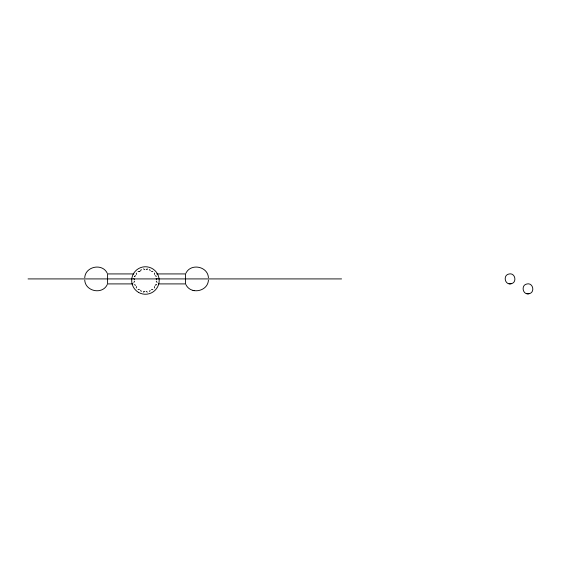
<?xml version="1.0" encoding="UTF-8"?>
<svg xmlns="http://www.w3.org/2000/svg" width="561" height="561" viewBox="0 0 561 561"><rect width="100%" height="100%" fill="white"/><g stroke="black" fill="none" stroke-linecap="round" stroke-linejoin="round"><path stroke-width="0.84" d="M143.511 291.762L143.504 292.113L144.703 291.341M147.354 269.238L147.354 268.887L146.162 269.659M136.344 287.947L136.407 286.552M154.52 273.032L154.45 274.448M136.407 274.448L136.351 273.088M154.45 286.552L154.52 287.968M149.57 291.51L150.103 290.423M141.288 269.49L140.643 270.746M84.739 277.737C85.258 266.426 102.418 262.814 107.256 273.263M208.419 280.093C207.928 291.517 190.719 294.939 185.901 284.574M134.591 281.229L133.841 282.407M156.267 279.771L157.038 278.579L156.14 278.586M138.055 289.413L139.38 289.525M152.802 271.587L151.484 271.475M107.256 284.574C102.418 295.016 85.258 291.404 84.739 280.093M185.901 273.263C190.719 262.892 207.928 266.321 208.419 277.737M135.678 275.71L134.521 276.314M155.18 285.29L156.456 284.644L156.077 284.427M134.507 276.321L134.78 276.573M139.64 271.377L140.068 271.208M511.022 283.768C517.382 282.807 515.321 272.436 509.072 273.978C502.712 274.939 504.767 285.318 511.022 283.768L510.538 283.838M528.939 293.747C535.299 292.786 533.238 282.414 526.989 283.957C520.629 284.918 522.691 295.296 528.939 293.747L528.455 293.817M139.38 271.475L138.055 271.587M151.484 289.525L152.802 289.413M133.876 273.929L107.593 273.929L107.593 283.908L132.999 283.908M156.652 273.929L185.565 273.929L185.565 283.908L158.405 283.908M28.05 278.915L341.572 278.915M156.421 276.356L155.18 275.71M134.423 284.644L135.678 285.29M509.072 283.768L509.556 283.838M526.989 293.747L527.473 293.817M192.998 290.402L194.134 290.682M144.703 269.659L143.504 268.887M146.162 291.341L147.354 292.113M157.038 282.421L156.267 281.229M133.82 278.579L134.591 279.771M150.222 270.746L149.57 269.49M140.643 290.254L141.288 291.51M138.553 292.407A13.752 13.752 0 0 0 159.184 280.5A13.752 13.752 0 0 0 138.553 268.593A13.752 13.752 0 0 0 138.553 292.407"/></g></svg>
